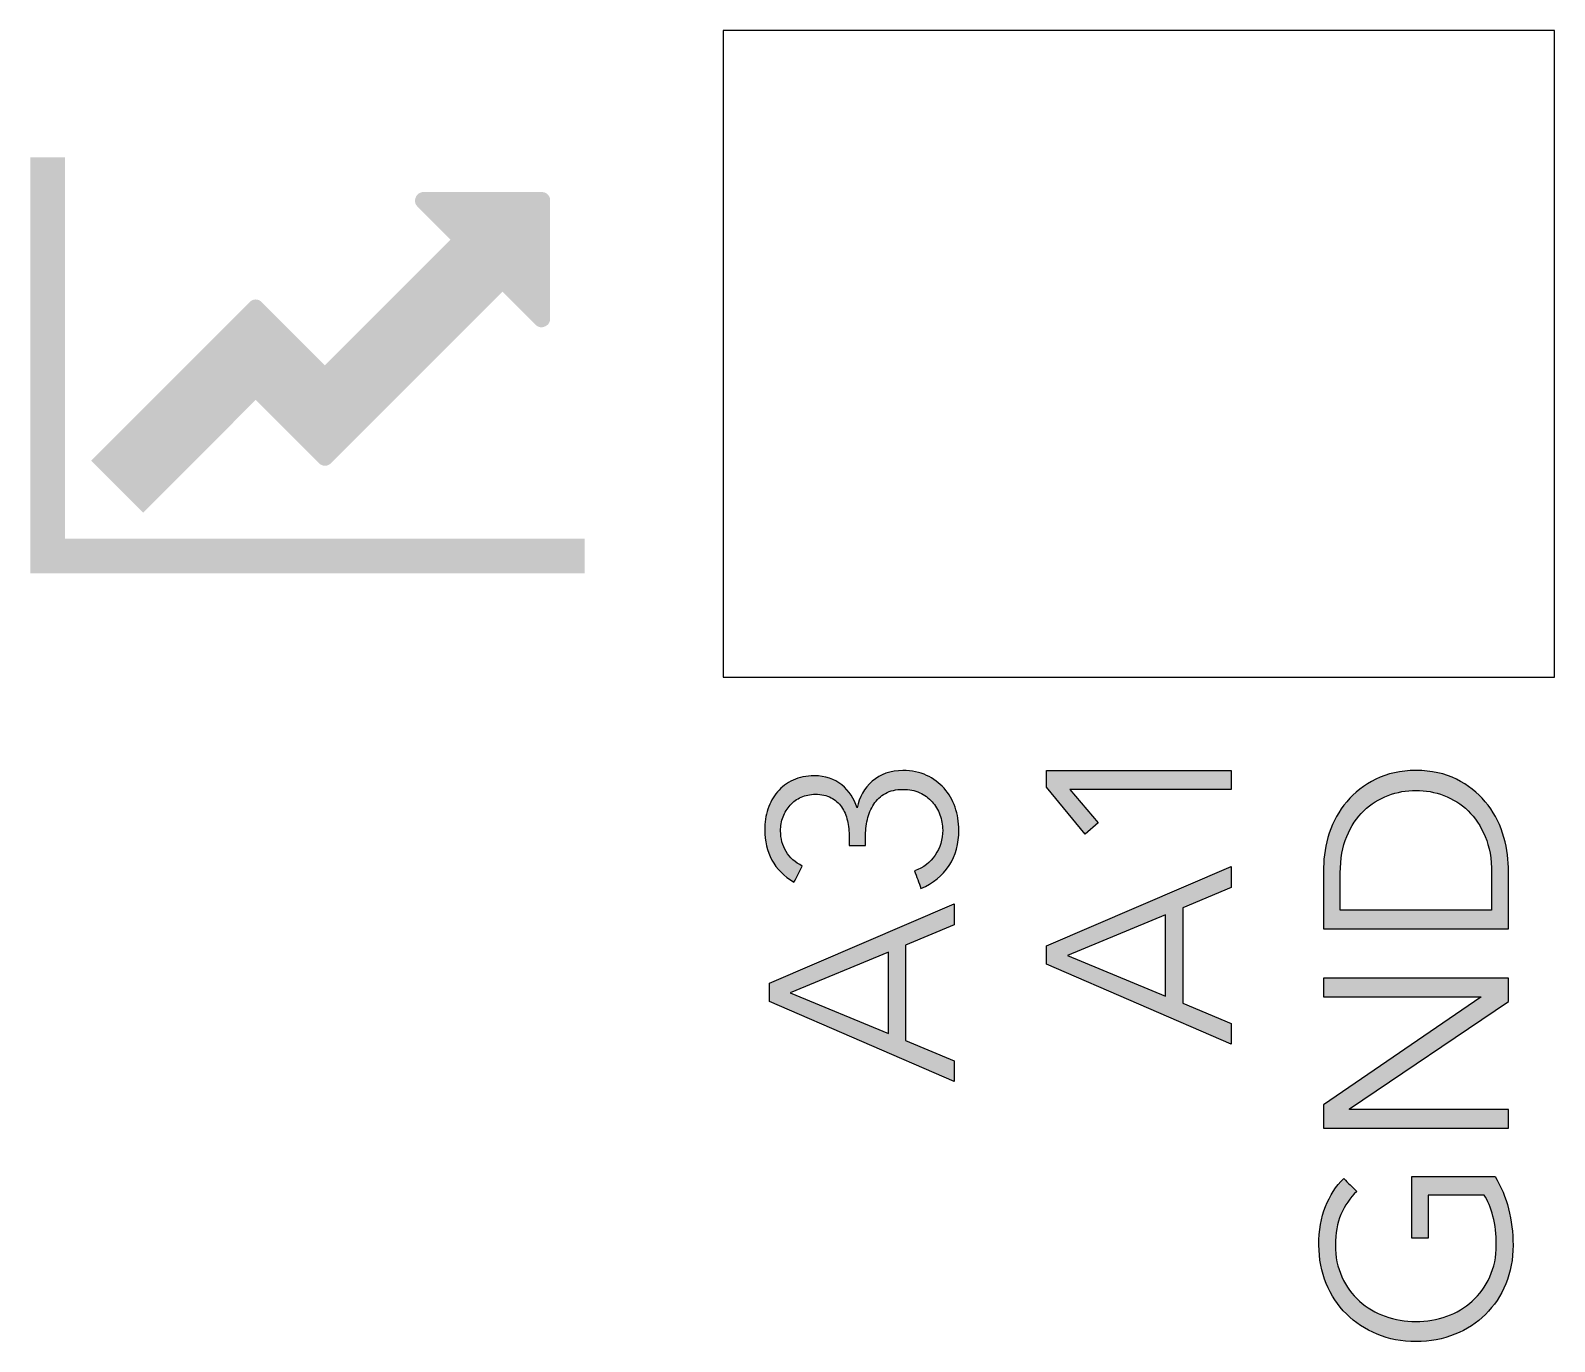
# Model space of a CAD drawing. Header units: millimetres. Extents: x 1 to 204, y 1 to 161.
# Drawn here: x 132.75 to 149.25, y 19.81 to 34 of the extents above; entities that cross this region are included whole.
import ezdxf

# ---------------------------------------------------------------- set-up
doc = ezdxf.new("R2010")
doc.units = ezdxf.units.MM
doc.header["$MEASUREMENT"] = 0
doc.layers.add('cut', color=1, linetype='Continuous', true_color=0xff0000)
doc.layers.add('raster', color=178, linetype='Continuous', true_color=0x000000)

msp = doc.modelspace()

# ---------------------------------------------------------------- hatches: boundary and pattern name
at = {"layer": 'raster'}
for points in [[(138.751, 28.5), (138.751, 28.125), (132.75, 28.125), (132.75, 32.626), (133.125, 32.626), (133.125, 28.5)], [(138.376, 32.157), (138.376, 30.882), (138.376, 30.879), (138.376, 30.875), (138.376, 30.871), (138.375, 30.868), (138.375, 30.864), (138.374, 30.861), (138.374, 30.859), (138.374, 30.857), (138.373, 30.856), (138.373, 30.854), (138.372, 30.852), (138.372, 30.851), (138.371, 30.849), (138.371, 30.848), (138.37, 30.846), (138.37, 30.844), (138.369, 30.843), (138.368, 30.841), (138.368, 30.84), (138.367, 30.838), (138.366, 30.837), (138.365, 30.836), (138.365, 30.834), (138.364, 30.833), (138.363, 30.831), (138.362, 30.83), (138.361, 30.829), (138.36, 30.827), (138.359, 30.826), (138.358, 30.825), (138.357, 30.824), (138.356, 30.822), (138.355, 30.821), (138.354, 30.82), (138.353, 30.819), (138.352, 30.817), (138.351, 30.816), (138.349, 30.815), (138.348, 30.814), (138.347, 30.813), (138.346, 30.812), (138.344, 30.811), (138.343, 30.81), (138.341, 30.809), (138.34, 30.808), (138.339, 30.807), (138.336, 30.805), (138.333, 30.803), (138.329, 30.801), (138.326, 30.799), (138.323, 30.798), (138.319, 30.796), (138.316, 30.794), (138.312, 30.793), (138.309, 30.792), (138.307, 30.791), (138.305, 30.791), (138.303, 30.79), (138.302, 30.79), (138.3, 30.79), (138.298, 30.789), (138.296, 30.789), (138.295, 30.789), (138.293, 30.788), (138.291, 30.788), (138.29, 30.788), (138.288, 30.788), (138.286, 30.788), (138.285, 30.787), (138.283, 30.787), (138.281, 30.787), (138.279, 30.787), (138.278, 30.787), (138.276, 30.787), (138.274, 30.788), (138.273, 30.788), (138.271, 30.788), (138.27, 30.788), (138.268, 30.788), (138.266, 30.789), (138.265, 30.789), (138.263, 30.789), (138.261, 30.79), (138.26, 30.79), (138.258, 30.791), (138.257, 30.791), (138.255, 30.792), (138.253, 30.792), (138.252, 30.793), (138.25, 30.794), (138.249, 30.794), (138.247, 30.795), (138.246, 30.796), (138.244, 30.796), (138.242, 30.797), (138.241, 30.798), (138.239, 30.799), (138.238, 30.8), (138.236, 30.801), (138.235, 30.802), (138.233, 30.803), (138.23, 30.805), (138.227, 30.807), (138.224, 30.81), (138.221, 30.812), (138.218, 30.815), (138.215, 30.818), (137.861, 31.173), (136.006, 29.318), (136.004, 29.316), (136.002, 29.314), (136, 29.312), (135.998, 29.311), (135.996, 29.309), (135.994, 29.308), (135.992, 29.306), (135.99, 29.305), (135.988, 29.303), (135.987, 29.302), (135.984, 29.301), (135.982, 29.3), (135.98, 29.299), (135.978, 29.298), (135.976, 29.297), (135.974, 29.296), (135.972, 29.295), (135.97, 29.294), (135.968, 29.293), (135.966, 29.292), (135.963, 29.292), (135.961, 29.291), (135.959, 29.291), (135.957, 29.29), (135.955, 29.29), (135.952, 29.289), (135.95, 29.289), (135.948, 29.289), (135.945, 29.289), (135.943, 29.288), (135.941, 29.288), (135.938, 29.288), (135.936, 29.288), (135.934, 29.288), (135.931, 29.289), (135.929, 29.289), (135.927, 29.289), (135.924, 29.289), (135.922, 29.29), (135.92, 29.29), (135.918, 29.291), (135.915, 29.291), (135.913, 29.292), (135.911, 29.292), (135.909, 29.293), (135.907, 29.294), (135.904, 29.295), (135.902, 29.296), (135.9, 29.297), (135.898, 29.298), (135.896, 29.299), (135.894, 29.3), (135.892, 29.301), (135.89, 29.302), (135.888, 29.303), (135.886, 29.305), (135.884, 29.306), (135.882, 29.308), (135.88, 29.309), (135.878, 29.311), (135.876, 29.312), (135.875, 29.314), (135.873, 29.316), (135.871, 29.318), (135.188, 30), (133.969, 28.781), (133.406, 29.344), (135.121, 31.058), (135.123, 31.06), (135.124, 31.062), (135.126, 31.063), (135.128, 31.065), (135.13, 31.067), (135.132, 31.068), (135.134, 31.07), (135.136, 31.071), (135.138, 31.072), (135.14, 31.074), (135.142, 31.075), (135.144, 31.076), (135.146, 31.077), (135.148, 31.078), (135.15, 31.079), (135.152, 31.08), (135.154, 31.081), (135.156, 31.082), (135.159, 31.083), (135.161, 31.083), (135.163, 31.084), (135.165, 31.085), (135.167, 31.085), (135.17, 31.086), (135.172, 31.086), (135.174, 31.087), (135.176, 31.087), (135.179, 31.087), (135.181, 31.087), (135.183, 31.087), (135.186, 31.088), (135.188, 31.088), (135.19, 31.088), (135.193, 31.087), (135.195, 31.087), (135.197, 31.087), (135.2, 31.087), (135.202, 31.087), (135.204, 31.086), (135.207, 31.086), (135.209, 31.085), (135.211, 31.085), (135.213, 31.084), (135.215, 31.083), (135.218, 31.083), (135.22, 31.082), (135.222, 31.081), (135.224, 31.08), (135.226, 31.079), (135.228, 31.078), (135.23, 31.077), (135.232, 31.076), (135.234, 31.075), (135.236, 31.074), (135.238, 31.072), (135.24, 31.071), (135.242, 31.07), (135.244, 31.068), (135.246, 31.067), (135.248, 31.065), (135.25, 31.063), (135.252, 31.062), (135.254, 31.06), (135.255, 31.058), (135.938, 30.375), (137.298, 31.735), (136.943, 32.09), (136.941, 32.093), (136.938, 32.096), (136.935, 32.099), (136.933, 32.102), (136.931, 32.105), (136.928, 32.108), (136.927, 32.109), (136.926, 32.111), (136.925, 32.112), (136.924, 32.114), (136.924, 32.115), (136.923, 32.117), (136.922, 32.118), (136.921, 32.12), (136.92, 32.122), (136.92, 32.123), (136.919, 32.125), (136.918, 32.126), (136.918, 32.128), (136.917, 32.13), (136.917, 32.131), (136.916, 32.133), (136.916, 32.134), (136.915, 32.136), (136.915, 32.138), (136.914, 32.139), (136.914, 32.141), (136.914, 32.142), (136.914, 32.144), (136.913, 32.146), (136.913, 32.147), (136.913, 32.149), (136.913, 32.151), (136.913, 32.152), (136.913, 32.154), (136.913, 32.156), (136.913, 32.157), (136.913, 32.159), (136.913, 32.161), (136.913, 32.162), (136.913, 32.164), (136.913, 32.166), (136.914, 32.168), (136.914, 32.169), (136.914, 32.171), (136.915, 32.173), (136.915, 32.174), (136.915, 32.176), (136.916, 32.178), (136.916, 32.18), (136.917, 32.181), (136.917, 32.183), (136.919, 32.187), (136.92, 32.19), (136.921, 32.194), (136.923, 32.197), (136.925, 32.201), (136.926, 32.204), (136.928, 32.207), (136.93, 32.21), (136.932, 32.213), (136.933, 32.215), (136.934, 32.216), (136.935, 32.217), (136.936, 32.219), (136.937, 32.22), (136.938, 32.221), (136.939, 32.223), (136.941, 32.224), (136.942, 32.225), (136.943, 32.226), (136.944, 32.227), (136.945, 32.229), (136.946, 32.23), (136.948, 32.231), (136.949, 32.232), (136.95, 32.233), (136.952, 32.234), (136.953, 32.235), (136.954, 32.236), (136.955, 32.237), (136.957, 32.238), (136.958, 32.238), (136.96, 32.239), (136.961, 32.24), (136.962, 32.241), (136.964, 32.241), (136.965, 32.242), (136.967, 32.243), (136.968, 32.244), (136.97, 32.244), (136.971, 32.245), (136.973, 32.245), (136.975, 32.246), (136.976, 32.246), (136.978, 32.247), (136.979, 32.247), (136.981, 32.248), (136.983, 32.248), (136.984, 32.249), (136.986, 32.249), (136.99, 32.25), (136.993, 32.25), (136.997, 32.25), (137, 32.251), (137.004, 32.251), (137.008, 32.251), (138.283, 32.251), (138.285, 32.251), (138.288, 32.251), (138.29, 32.251), (138.293, 32.251), (138.295, 32.25), (138.297, 32.25), (138.3, 32.25), (138.302, 32.249), (138.305, 32.249), (138.307, 32.248), (138.309, 32.248), (138.311, 32.247), (138.314, 32.247), (138.316, 32.246), (138.318, 32.245), (138.32, 32.244), (138.322, 32.243), (138.324, 32.243), (138.326, 32.242), (138.328, 32.241), (138.33, 32.24), (138.332, 32.238), (138.334, 32.237), (138.336, 32.236), (138.338, 32.235), (138.34, 32.234), (138.341, 32.232), (138.343, 32.231), (138.345, 32.229), (138.347, 32.228), (138.348, 32.226), (138.35, 32.225), (138.352, 32.223), (138.353, 32.221), (138.355, 32.219), (138.356, 32.218), (138.358, 32.216), (138.359, 32.214), (138.36, 32.212), (138.362, 32.21), (138.363, 32.209), (138.364, 32.207), (138.365, 32.205), (138.366, 32.203), (138.367, 32.201), (138.368, 32.199), (138.369, 32.197), (138.37, 32.195), (138.371, 32.192), (138.371, 32.19), (138.372, 32.188), (138.373, 32.186), (138.373, 32.184), (138.374, 32.181), (138.374, 32.179), (138.375, 32.177), (138.375, 32.174), (138.375, 32.172), (138.376, 32.17), (138.376, 32.167), (138.376, 32.165), (138.376, 32.162), (138.376, 32.16)], [(141.614, 25.178), (141.614, 25.266), (141.614, 25.289), (141.613, 25.313), (141.612, 25.336), (141.609, 25.359), (141.607, 25.381), (141.603, 25.403), (141.599, 25.425), (141.595, 25.446), (141.592, 25.457), (141.589, 25.467), (141.586, 25.477), (141.583, 25.487), (141.58, 25.497), (141.576, 25.507), (141.573, 25.516), (141.569, 25.526), (141.565, 25.535), (141.561, 25.544), (141.556, 25.553), (141.551, 25.562), (141.547, 25.57), (141.542, 25.578), (141.536, 25.587), (141.531, 25.595), (141.525, 25.602), (141.52, 25.61), (141.514, 25.618), (141.508, 25.625), (141.501, 25.632), (141.494, 25.639), (141.488, 25.645), (141.481, 25.651), (141.473, 25.658), (141.466, 25.664), (141.458, 25.669), (141.45, 25.675), (141.442, 25.68), (141.434, 25.685), (141.425, 25.69), (141.417, 25.695), (141.412, 25.697), (141.408, 25.699), (141.403, 25.701), (141.399, 25.704), (141.389, 25.707), (141.38, 25.711), (141.37, 25.714), (141.36, 25.717), (141.349, 25.72), (141.339, 25.722), (141.328, 25.725), (141.317, 25.726), (141.306, 25.728), (141.295, 25.729), (141.283, 25.73), (141.271, 25.731), (141.259, 25.731), (141.247, 25.732), (141.237, 25.732), (141.226, 25.731), (141.216, 25.731), (141.206, 25.73), (141.196, 25.729), (141.186, 25.727), (141.176, 25.726), (141.166, 25.724), (141.157, 25.722), (141.147, 25.72), (141.138, 25.717), (141.129, 25.714), (141.12, 25.711), (141.111, 25.708), (141.102, 25.704), (141.093, 25.701), (141.085, 25.697), (141.076, 25.692), (141.068, 25.688), (141.06, 25.684), (141.052, 25.679), (141.044, 25.674), (141.036, 25.669), (141.029, 25.663), (141.022, 25.658), (141.014, 25.652), (141.007, 25.646), (141.001, 25.64), (140.994, 25.634), (140.987, 25.628), (140.981, 25.621), (140.975, 25.614), (140.968, 25.607), (140.963, 25.6), (140.957, 25.593), (140.951, 25.586), (140.946, 25.578), (140.941, 25.571), (140.936, 25.563), (140.931, 25.555), (140.926, 25.547), (140.922, 25.539), (140.917, 25.531), (140.913, 25.522), (140.909, 25.514), (140.905, 25.505), (140.902, 25.496), (140.898, 25.487), (140.895, 25.478), (140.892, 25.469), (140.889, 25.46), (140.887, 25.451), (140.884, 25.442), (140.882, 25.432), (140.88, 25.423), (140.878, 25.413), (140.877, 25.404), (140.875, 25.394), (140.874, 25.385), (140.873, 25.375), (140.872, 25.366), (140.872, 25.356), (140.872, 25.346), (140.871, 25.336), (140.872, 25.32), (140.872, 25.305), (140.874, 25.29), (140.875, 25.274), (140.877, 25.26), (140.88, 25.245), (140.883, 25.231), (140.886, 25.216), (140.888, 25.209), (140.89, 25.203), (140.892, 25.196), (140.895, 25.189), (140.897, 25.182), (140.9, 25.175), (140.902, 25.169), (140.905, 25.162), (140.908, 25.156), (140.911, 25.149), (140.914, 25.143), (140.917, 25.136), (140.92, 25.13), (140.924, 25.124), (140.927, 25.118), (140.931, 25.112), (140.935, 25.106), (140.938, 25.1), (140.942, 25.094), (140.947, 25.088), (140.951, 25.082), (140.955, 25.076), (140.959, 25.071), (140.964, 25.065), (140.969, 25.06), (140.973, 25.054), (140.978, 25.049), (140.983, 25.044), (140.988, 25.039), (140.994, 25.034), (140.999, 25.029), (141.004, 25.024), (141.015, 25.014), (141.027, 25.005), (141.039, 24.996), (141.052, 24.987), (141.064, 24.978), (141.078, 24.97), (141.092, 24.962), (141.106, 24.955), (141.016, 24.782), (140.996, 24.794), (140.977, 24.807), (140.958, 24.819), (140.94, 24.832), (140.923, 24.846), (140.906, 24.86), (140.891, 24.874), (140.875, 24.888), (140.868, 24.896), (140.861, 24.903), (140.854, 24.911), (140.847, 24.919), (140.84, 24.927), (140.834, 24.935), (140.827, 24.943), (140.821, 24.951), (140.815, 24.959), (140.809, 24.968), (140.803, 24.976), (140.798, 24.985), (140.792, 24.993), (140.787, 25.002), (140.782, 25.011), (140.777, 25.02), (140.767, 25.038), (140.759, 25.056), (140.75, 25.075), (140.743, 25.094), (140.736, 25.114), (140.729, 25.133), (140.724, 25.153), (140.719, 25.174), (140.714, 25.194), (140.71, 25.215), (140.707, 25.237), (140.704, 25.258), (140.702, 25.28), (140.7, 25.302), (140.699, 25.325), (140.699, 25.347), (140.699, 25.362), (140.7, 25.377), (140.7, 25.392), (140.701, 25.406), (140.703, 25.42), (140.704, 25.435), (140.706, 25.449), (140.708, 25.463), (140.71, 25.477), (140.713, 25.491), (140.716, 25.505), (140.719, 25.518), (140.722, 25.532), (140.726, 25.545), (140.73, 25.559), (140.734, 25.572), (140.739, 25.585), (140.744, 25.598), (140.749, 25.611), (140.754, 25.623), (140.76, 25.636), (140.766, 25.648), (140.772, 25.66), (140.778, 25.672), (140.784, 25.683), (140.791, 25.695), (140.798, 25.706), (140.806, 25.717), (140.813, 25.727), (140.821, 25.738), (140.829, 25.748), (140.838, 25.758), (140.846, 25.768), (140.855, 25.778), (140.864, 25.787), (140.873, 25.797), (140.883, 25.805), (140.893, 25.814), (140.903, 25.822), (140.913, 25.831), (140.924, 25.838), (140.935, 25.846), (140.946, 25.853), (140.958, 25.86), (140.969, 25.867), (140.981, 25.873), (140.993, 25.88), (141.006, 25.886), (141.018, 25.891), (141.031, 25.897), (141.044, 25.901), (141.058, 25.906), (141.071, 25.91), (141.085, 25.914), (141.099, 25.917), (141.113, 25.921), (141.128, 25.923), (141.143, 25.926), (141.158, 25.928), (141.173, 25.929), (141.188, 25.931), (141.204, 25.931), (141.22, 25.932), (141.236, 25.932), (141.247, 25.932), (141.258, 25.932), (141.269, 25.931), (141.279, 25.931), (141.29, 25.93), (141.301, 25.929), (141.311, 25.927), (141.321, 25.926), (141.331, 25.924), (141.341, 25.923), (141.351, 25.921), (141.361, 25.918), (141.371, 25.916), (141.381, 25.913), (141.39, 25.91), (141.399, 25.907), (141.409, 25.904), (141.418, 25.901), (141.427, 25.897), (141.436, 25.894), (141.445, 25.89), (141.453, 25.885), (141.462, 25.881), (141.47, 25.877), (141.479, 25.872), (141.487, 25.867), (141.495, 25.862), (141.503, 25.857), (141.511, 25.851), (141.519, 25.845), (141.526, 25.839), (141.534, 25.833), (141.541, 25.827), (141.549, 25.821), (141.556, 25.814), (141.563, 25.808), (141.569, 25.801), (141.576, 25.794), (141.583, 25.788), (141.589, 25.781), (141.595, 25.774), (141.601, 25.767), (141.607, 25.759), (141.613, 25.752), (141.618, 25.745), (141.624, 25.737), (141.629, 25.729), (141.634, 25.722), (141.639, 25.714), (141.643, 25.706), (141.648, 25.698), (141.653, 25.69), (141.657, 25.682), (141.661, 25.673), (141.665, 25.665), (141.669, 25.656), (141.672, 25.648), (141.676, 25.639), (141.679, 25.63), (141.682, 25.621), (141.685, 25.612), (141.688, 25.603), (141.691, 25.594), (141.694, 25.585), (141.699, 25.585), (141.702, 25.595), (141.704, 25.606), (141.707, 25.617), (141.71, 25.627), (141.713, 25.637), (141.716, 25.647), (141.72, 25.657), (141.723, 25.667), (141.727, 25.677), (141.731, 25.687), (141.735, 25.697), (141.74, 25.706), (141.744, 25.715), (141.749, 25.725), (141.754, 25.734), (141.759, 25.743), (141.764, 25.752), (141.77, 25.761), (141.775, 25.769), (141.781, 25.778), (141.787, 25.787), (141.793, 25.795), (141.799, 25.803), (141.806, 25.811), (141.813, 25.82), (141.819, 25.827), (141.826, 25.835), (141.834, 25.843), (141.841, 25.851), (141.849, 25.858), (141.856, 25.866), (141.864, 25.873), (141.873, 25.88), (141.881, 25.887), (141.889, 25.894), (141.898, 25.9), (141.906, 25.906), (141.915, 25.912), (141.924, 25.918), (141.933, 25.924), (141.943, 25.929), (141.952, 25.934), (141.962, 25.939), (141.971, 25.943), (141.981, 25.948), (141.991, 25.952), (142.001, 25.956), (142.012, 25.96), (142.022, 25.963), (142.033, 25.967), (142.043, 25.97), (142.054, 25.972), (142.065, 25.975), (142.077, 25.977), (142.088, 25.98), (142.099, 25.981), (142.111, 25.983), (142.123, 25.985), (142.135, 25.986), (142.147, 25.987), (142.159, 25.988), (142.171, 25.988), (142.184, 25.989), (142.196, 25.989), (142.214, 25.988), (142.232, 25.988), (142.249, 25.987), (142.266, 25.985), (142.283, 25.984), (142.3, 25.981), (142.316, 25.979), (142.332, 25.976), (142.348, 25.972), (142.364, 25.968), (142.379, 25.964), (142.394, 25.959), (142.409, 25.954), (142.424, 25.949), (142.438, 25.943), (142.452, 25.936), (142.466, 25.93), (142.479, 25.923), (142.493, 25.916), (142.506, 25.908), (142.518, 25.9), (142.531, 25.892), (142.543, 25.884), (142.555, 25.875), (142.567, 25.866), (142.578, 25.857), (142.589, 25.848), (142.6, 25.838), (142.611, 25.828), (142.621, 25.818), (142.631, 25.807), (142.641, 25.797), (142.651, 25.786), (142.66, 25.774), (142.669, 25.763), (142.678, 25.751), (142.686, 25.739), (142.694, 25.727), (142.702, 25.714), (142.71, 25.702), (142.717, 25.689), (142.724, 25.676), (142.731, 25.662), (142.737, 25.649), (142.743, 25.635), (142.749, 25.621), (142.755, 25.606), (142.76, 25.592), (142.765, 25.577), (142.769, 25.562), (142.774, 25.547), (142.778, 25.532), (142.781, 25.517), (142.785, 25.502), (142.788, 25.487), (142.791, 25.471), (142.793, 25.456), (142.795, 25.44), (142.797, 25.425), (142.798, 25.409), (142.799, 25.393), (142.8, 25.377), (142.801, 25.361), (142.801, 25.345), (142.8, 25.317), (142.799, 25.29), (142.797, 25.264), (142.794, 25.238), (142.791, 25.212), (142.788, 25.2), (142.786, 25.187), (142.783, 25.175), (142.781, 25.163), (142.778, 25.15), (142.774, 25.138), (142.771, 25.126), (142.767, 25.115), (142.764, 25.103), (142.759, 25.091), (142.755, 25.08), (142.751, 25.068), (142.746, 25.057), (142.741, 25.046), (142.736, 25.035), (142.731, 25.024), (142.725, 25.013), (142.72, 25.002), (142.714, 24.992), (142.708, 24.981), (142.701, 24.971), (142.695, 24.96), (142.688, 24.95), (142.681, 24.94), (142.674, 24.93), (142.667, 24.921), (142.66, 24.911), (142.652, 24.902), (142.644, 24.893), (142.636, 24.883), (142.628, 24.875), (142.62, 24.866), (142.611, 24.857), (142.603, 24.849), (142.594, 24.84), (142.585, 24.832), (142.575, 24.824), (142.566, 24.816), (142.556, 24.809), (142.547, 24.801), (142.537, 24.794), (142.527, 24.787), (142.516, 24.779), (142.506, 24.773), (142.495, 24.766), (142.484, 24.759), (142.462, 24.746), (142.439, 24.734), (142.416, 24.723), (142.391, 24.712), (142.321, 24.904), (142.33, 24.907), (142.338, 24.911), (142.347, 24.914), (142.356, 24.918), (142.364, 24.921), (142.372, 24.925), (142.381, 24.929), (142.389, 24.934), (142.397, 24.938), (142.404, 24.942), (142.412, 24.947), (142.42, 24.952), (142.427, 24.956), (142.435, 24.961), (142.442, 24.967), (142.449, 24.972), (142.456, 24.977), (142.463, 24.983), (142.469, 24.988), (142.476, 24.994), (142.482, 25), (142.489, 25.006), (142.495, 25.012), (142.501, 25.018), (142.507, 25.025), (142.513, 25.031), (142.518, 25.038), (142.524, 25.045), (142.53, 25.052), (142.535, 25.059), (142.54, 25.066), (142.545, 25.073), (142.55, 25.081), (142.555, 25.088), (142.56, 25.096), (142.564, 25.104), (142.568, 25.111), (142.573, 25.119), (142.577, 25.127), (142.58, 25.135), (142.584, 25.143), (142.588, 25.151), (142.591, 25.159), (142.594, 25.167), (142.597, 25.175), (142.6, 25.184), (142.603, 25.192), (142.606, 25.201), (142.608, 25.209), (142.61, 25.218), (142.612, 25.226), (142.614, 25.235), (142.616, 25.244), (142.618, 25.253), (142.619, 25.262), (142.621, 25.27), (142.622, 25.28), (142.623, 25.289), (142.624, 25.298), (142.624, 25.307), (142.625, 25.326), (142.626, 25.345), (142.626, 25.355), (142.625, 25.366), (142.625, 25.376), (142.624, 25.387), (142.623, 25.397), (142.622, 25.408), (142.62, 25.418), (142.618, 25.428), (142.616, 25.439), (142.614, 25.449), (142.612, 25.459), (142.609, 25.469), (142.606, 25.48), (142.603, 25.49), (142.6, 25.5), (142.596, 25.51), (142.592, 25.52), (142.588, 25.53), (142.584, 25.539), (142.58, 25.549), (142.575, 25.558), (142.57, 25.567), (142.565, 25.577), (142.56, 25.585), (142.555, 25.594), (142.549, 25.603), (142.543, 25.611), (142.537, 25.62), (142.531, 25.628), (142.525, 25.636), (142.518, 25.643), (142.511, 25.651), (142.504, 25.659), (142.497, 25.666), (142.49, 25.673), (142.482, 25.68), (142.475, 25.687), (142.467, 25.693), (142.459, 25.7), (142.45, 25.706), (142.442, 25.712), (142.433, 25.718), (142.424, 25.723), (142.415, 25.729), (142.406, 25.734), (142.397, 25.739), (142.387, 25.744), (142.377, 25.749), (142.367, 25.753), (142.357, 25.757), (142.347, 25.761), (142.336, 25.765), (142.325, 25.768), (142.315, 25.771), (142.304, 25.774), (142.292, 25.776), (142.281, 25.778), (142.269, 25.78), (142.258, 25.782), (142.246, 25.783), (142.234, 25.784), (142.221, 25.785), (142.209, 25.785), (142.196, 25.785), (142.182, 25.785), (142.169, 25.785), (142.155, 25.784), (142.142, 25.783), (142.129, 25.781), (142.117, 25.779), (142.104, 25.777), (142.092, 25.774), (142.08, 25.771), (142.069, 25.768), (142.058, 25.765), (142.052, 25.763), (142.047, 25.761), (142.041, 25.759), (142.036, 25.756), (142.031, 25.754), (142.026, 25.752), (142.021, 25.749), (142.015, 25.747), (142.011, 25.744), (142.006, 25.742), (141.996, 25.736), (141.987, 25.73), (141.978, 25.724), (141.969, 25.718), (141.96, 25.711), (141.952, 25.705), (141.943, 25.698), (141.935, 25.69), (141.928, 25.683), (141.92, 25.675), (141.913, 25.667), (141.906, 25.659), (141.899, 25.651), (141.892, 25.642), (141.886, 25.633), (141.88, 25.624), (141.874, 25.615), (141.868, 25.606), (141.863, 25.596), (141.858, 25.586), (141.853, 25.576), (141.848, 25.566), (141.843, 25.556), (141.839, 25.546), (141.834, 25.535), (141.83, 25.525), (141.827, 25.514), (141.823, 25.503), (141.82, 25.492), (141.816, 25.481), (141.813, 25.469), (141.811, 25.458), (141.806, 25.434), (141.801, 25.411), (141.798, 25.387), (141.795, 25.363), (141.793, 25.339), (141.791, 25.315), (141.79, 25.29), (141.79, 25.266), (141.79, 25.178)], [(145.75, 25.989), (145.75, 25.785), (144.001, 25.785), (144.309, 25.424), (144.168, 25.299), (143.75, 25.808), (143.75, 25.989)], [(148.453, 23.534), (148.453, 23.54), (146.75, 23.54), (146.75, 23.743), (148.75, 23.743), (148.75, 23.489), (147.03, 22.325), (147.03, 22.319), (148.75, 22.319), (148.75, 22.116), (146.75, 22.116), (146.75, 22.37)], [(147.109, 21.432), (147.095, 21.419), (147.082, 21.405), (147.069, 21.392), (147.057, 21.377), (147.045, 21.363), (147.033, 21.348), (147.022, 21.333), (147.011, 21.318), (147, 21.302), (146.99, 21.286), (146.981, 21.27), (146.971, 21.253), (146.962, 21.236), (146.954, 21.219), (146.946, 21.201), (146.938, 21.184), (146.93, 21.165), (146.924, 21.147), (146.917, 21.128), (146.911, 21.109), (146.906, 21.089), (146.901, 21.07), (146.896, 21.049), (146.892, 21.029), (146.889, 21.008), (146.886, 20.987), (146.883, 20.965), (146.881, 20.944), (146.879, 20.922), (146.878, 20.899), (146.877, 20.876), (146.877, 20.853), (146.877, 20.829), (146.878, 20.806), (146.88, 20.782), (146.882, 20.759), (146.884, 20.737), (146.887, 20.714), (146.891, 20.692), (146.895, 20.671), (146.899, 20.649), (146.905, 20.628), (146.91, 20.607), (146.917, 20.586), (146.924, 20.566), (146.931, 20.546), (146.939, 20.526), (146.948, 20.507), (146.957, 20.488), (146.966, 20.469), (146.976, 20.451), (146.986, 20.433), (146.997, 20.415), (147.008, 20.398), (147.019, 20.381), (147.031, 20.365), (147.043, 20.349), (147.055, 20.333), (147.068, 20.317), (147.081, 20.302), (147.095, 20.288), (147.109, 20.273), (147.124, 20.259), (147.138, 20.246), (147.154, 20.233), (147.169, 20.22), (147.185, 20.207), (147.201, 20.195), (147.217, 20.183), (147.234, 20.172), (147.251, 20.161), (147.268, 20.151), (147.286, 20.141), (147.303, 20.131), (147.322, 20.122), (147.34, 20.113), (147.359, 20.104), (147.378, 20.096), (147.397, 20.088), (147.417, 20.081), (147.437, 20.073), (147.456, 20.067), (147.477, 20.061), (147.497, 20.055), (147.517, 20.05), (147.538, 20.045), (147.558, 20.041), (147.579, 20.037), (147.6, 20.034), (147.621, 20.031), (147.642, 20.028), (147.663, 20.026), (147.685, 20.025), (147.706, 20.024), (147.728, 20.023), (147.75, 20.023), (147.772, 20.023), (147.794, 20.024), (147.815, 20.025), (147.837, 20.026), (147.858, 20.028), (147.879, 20.031), (147.9, 20.034), (147.921, 20.037), (147.942, 20.041), (147.962, 20.045), (147.983, 20.05), (148.003, 20.055), (148.023, 20.061), (148.044, 20.067), (148.063, 20.073), (148.083, 20.081), (148.103, 20.088), (148.122, 20.096), (148.141, 20.104), (148.16, 20.113), (148.178, 20.122), (148.196, 20.131), (148.214, 20.141), (148.232, 20.151), (148.249, 20.161), (148.266, 20.172), (148.282, 20.183), (148.298, 20.195), (148.314, 20.207), (148.33, 20.22), (148.345, 20.233), (148.36, 20.246), (148.375, 20.259), (148.389, 20.273), (148.403, 20.288), (148.416, 20.302), (148.43, 20.317), (148.442, 20.333), (148.455, 20.349), (148.467, 20.365), (148.478, 20.381), (148.49, 20.398), (148.501, 20.415), (148.511, 20.433), (148.521, 20.451), (148.531, 20.469), (148.54, 20.488), (148.549, 20.507), (148.558, 20.526), (148.566, 20.546), (148.573, 20.566), (148.58, 20.586), (148.587, 20.607), (148.592, 20.628), (148.598, 20.649), (148.602, 20.671), (148.607, 20.692), (148.61, 20.714), (148.613, 20.737), (148.616, 20.759), (148.618, 20.782), (148.619, 20.806), (148.62, 20.829), (148.62, 20.853), (148.619, 20.895), (148.618, 20.936), (148.615, 20.976), (148.611, 21.016), (148.606, 21.054), (148.599, 21.091), (148.592, 21.128), (148.588, 21.146), (148.583, 21.164), (148.574, 21.198), (148.564, 21.231), (148.553, 21.262), (148.547, 21.277), (148.542, 21.292), (148.536, 21.306), (148.53, 21.319), (148.523, 21.333), (148.517, 21.346), (148.511, 21.358), (148.504, 21.37), (148.497, 21.381), (148.49, 21.393), (147.883, 21.393), (147.883, 20.927), (147.705, 20.927), (147.705, 21.596), (148.606, 21.596), (148.618, 21.575), (148.63, 21.555), (148.641, 21.534), (148.652, 21.513), (148.663, 21.491), (148.673, 21.47), (148.683, 21.448), (148.692, 21.426), (148.701, 21.404), (148.71, 21.381), (148.718, 21.359), (148.726, 21.336), (148.733, 21.313), (148.74, 21.29), (148.747, 21.266), (148.753, 21.243), (148.764, 21.195), (148.774, 21.147), (148.782, 21.099), (148.789, 21.05), (148.794, 21.001), (148.798, 20.951), (148.8, 20.901), (148.801, 20.85), (148.801, 20.822), (148.8, 20.794), (148.798, 20.767), (148.796, 20.739), (148.793, 20.712), (148.79, 20.686), (148.786, 20.659), (148.781, 20.633), (148.776, 20.607), (148.77, 20.581), (148.763, 20.556), (148.756, 20.53), (148.749, 20.505), (148.74, 20.481), (148.731, 20.456), (148.722, 20.432), (148.712, 20.408), (148.701, 20.385), (148.69, 20.362), (148.678, 20.34), (148.666, 20.317), (148.654, 20.296), (148.641, 20.274), (148.627, 20.254), (148.614, 20.233), (148.599, 20.213), (148.584, 20.193), (148.569, 20.174), (148.553, 20.155), (148.537, 20.137), (148.52, 20.119), (148.503, 20.102), (148.485, 20.085), (148.467, 20.068), (148.449, 20.052), (148.43, 20.036), (148.41, 20.021), (148.391, 20.006), (148.37, 19.992), (148.35, 19.978), (148.329, 19.965), (148.308, 19.952), (148.286, 19.94), (148.264, 19.928), (148.241, 19.917), (148.218, 19.906), (148.195, 19.896), (148.171, 19.886), (148.147, 19.876), (148.122, 19.867), (148.098, 19.859), (148.073, 19.852), (148.047, 19.845), (148.022, 19.838), (147.996, 19.832), (147.97, 19.827), (147.943, 19.823), (147.916, 19.819), (147.889, 19.815), (147.862, 19.813), (147.835, 19.811), (147.807, 19.809), (147.778, 19.808), (147.75, 19.808), (147.722, 19.808), (147.693, 19.809), (147.665, 19.811), (147.638, 19.813), (147.611, 19.816), (147.584, 19.819), (147.557, 19.823), (147.53, 19.828), (147.504, 19.833), (147.478, 19.839), (147.453, 19.845), (147.427, 19.852), (147.402, 19.86), (147.378, 19.868), (147.353, 19.877), (147.329, 19.887), (147.305, 19.897), (147.282, 19.908), (147.259, 19.919), (147.236, 19.93), (147.214, 19.942), (147.192, 19.955), (147.171, 19.968), (147.15, 19.981), (147.13, 19.995), (147.109, 20.01), (147.09, 20.024), (147.07, 20.04), (147.051, 20.056), (147.033, 20.072), (147.015, 20.089), (146.997, 20.106), (146.98, 20.124), (146.963, 20.142), (146.947, 20.16), (146.931, 20.179), (146.916, 20.198), (146.901, 20.218), (146.886, 20.238), (146.873, 20.258), (146.859, 20.279), (146.846, 20.301), (146.834, 20.322), (146.822, 20.344), (146.81, 20.367), (146.799, 20.39), (146.788, 20.413), (146.778, 20.436), (146.769, 20.46), (146.76, 20.485), (146.751, 20.509), (146.744, 20.534), (146.737, 20.559), (146.73, 20.584), (146.724, 20.61), (146.719, 20.635), (146.714, 20.661), (146.71, 20.687), (146.707, 20.714), (146.704, 20.741), (146.702, 20.768), (146.7, 20.795), (146.699, 20.823), (146.699, 20.85), (146.699, 20.88), (146.7, 20.909), (146.702, 20.938), (146.704, 20.966), (146.706, 20.994), (146.709, 21.022), (146.713, 21.048), (146.717, 21.075), (146.721, 21.101), (146.727, 21.126), (146.733, 21.151), (146.739, 21.175), (146.746, 21.199), (146.753, 21.223), (146.761, 21.246), (146.77, 21.268), (146.779, 21.29), (146.788, 21.312), (146.798, 21.333), (146.809, 21.354), (146.819, 21.375), (146.831, 21.395), (146.842, 21.414), (146.855, 21.434), (146.867, 21.452), (146.88, 21.471), (146.894, 21.489), (146.907, 21.507), (146.922, 21.524), (146.937, 21.541), (146.952, 21.557), (146.968, 21.573)]]:
    msp.add_hatch(color=256, dxfattribs=at).paths.add_polyline_path(points, flags=0)
h = msp.add_hatch(color=256, dxfattribs=at)
h.paths.add_polyline_path([(146.75, 24.274), (146.75, 24.938), (146.75, 24.961), (146.751, 24.984), (146.752, 25.008), (146.754, 25.031), (146.756, 25.055), (146.759, 25.078), (146.762, 25.101), (146.766, 25.125), (146.77, 25.148), (146.774, 25.171), (146.779, 25.195), (146.785, 25.218), (146.791, 25.242), (146.798, 25.265), (146.805, 25.289), (146.812, 25.312), (146.82, 25.335), (146.829, 25.359), (146.838, 25.381), (146.847, 25.404), (146.857, 25.426), (146.868, 25.448), (146.879, 25.469), (146.89, 25.491), (146.902, 25.512), (146.915, 25.533), (146.928, 25.553), (146.941, 25.573), (146.955, 25.593), (146.97, 25.613), (146.985, 25.632), (147, 25.651), (147.016, 25.67), (147.032, 25.688), (147.049, 25.706), (147.067, 25.723), (147.085, 25.74), (147.103, 25.756), (147.122, 25.772), (147.141, 25.788), (147.161, 25.803), (147.181, 25.817), (147.202, 25.832), (147.224, 25.845), (147.245, 25.858), (147.268, 25.871), (147.29, 25.884), (147.314, 25.895), (147.337, 25.907), (147.361, 25.917), (147.386, 25.927), (147.411, 25.936), (147.437, 25.945), (147.463, 25.952), (147.49, 25.959), (147.517, 25.965), (147.544, 25.971), (147.572, 25.976), (147.601, 25.98), (147.63, 25.983), (147.659, 25.985), (147.689, 25.987), (147.719, 25.988), (147.75, 25.989), (147.781, 25.988), (147.812, 25.987), (147.842, 25.985), (147.872, 25.983), (147.901, 25.98), (147.929, 25.976), (147.958, 25.971), (147.985, 25.965), (148.012, 25.959), (148.039, 25.952), (148.065, 25.945), (148.091, 25.936), (148.116, 25.927), (148.14, 25.917), (148.164, 25.907), (148.188, 25.895), (148.211, 25.884), (148.234, 25.871), (148.256, 25.858), (148.277, 25.845), (148.298, 25.832), (148.319, 25.817), (148.339, 25.803), (148.359, 25.788), (148.378, 25.772), (148.397, 25.756), (148.416, 25.74), (148.433, 25.723), (148.451, 25.706), (148.468, 25.688), (148.484, 25.67), (148.5, 25.651), (148.515, 25.632), (148.53, 25.613), (148.545, 25.593), (148.559, 25.573), (148.572, 25.553), (148.585, 25.533), (148.598, 25.512), (148.61, 25.491), (148.621, 25.469), (148.632, 25.448), (148.643, 25.426), (148.653, 25.404), (148.662, 25.381), (148.671, 25.359), (148.68, 25.335), (148.688, 25.312), (148.695, 25.289), (148.702, 25.265), (148.709, 25.242), (148.715, 25.218), (148.721, 25.195), (148.726, 25.171), (148.73, 25.148), (148.734, 25.125), (148.738, 25.101), (148.741, 25.078), (148.744, 25.055), (148.746, 25.031), (148.748, 25.008), (148.749, 24.984), (148.75, 24.961), (148.75, 24.938), (148.75, 24.274)], flags=0)
h.paths.add_polyline_path([(148.569, 24.477), (146.931, 24.477), (146.931, 24.881), (146.931, 24.909), (146.932, 24.937), (146.933, 24.964), (146.935, 24.991), (146.938, 25.017), (146.941, 25.043), (146.944, 25.068), (146.948, 25.093), (146.953, 25.117), (146.958, 25.141), (146.964, 25.165), (146.971, 25.188), (146.977, 25.21), (146.985, 25.232), (146.993, 25.254), (147.001, 25.275), (147.01, 25.296), (147.02, 25.317), (147.029, 25.336), (147.039, 25.356), (147.05, 25.375), (147.061, 25.393), (147.072, 25.411), (147.083, 25.429), (147.095, 25.446), (147.107, 25.463), (147.119, 25.479), (147.132, 25.495), (147.145, 25.51), (147.159, 25.525), (147.172, 25.54), (147.186, 25.554), (147.201, 25.567), (147.216, 25.58), (147.23, 25.593), (147.246, 25.605), (147.261, 25.617), (147.277, 25.629), (147.293, 25.64), (147.309, 25.65), (147.325, 25.66), (147.342, 25.67), (147.359, 25.679), (147.376, 25.688), (147.394, 25.696), (147.412, 25.704), (147.43, 25.712), (147.448, 25.719), (147.466, 25.726), (147.485, 25.732), (147.503, 25.738), (147.522, 25.743), (147.54, 25.748), (147.559, 25.752), (147.578, 25.757), (147.597, 25.76), (147.616, 25.763), (147.635, 25.766), (147.654, 25.769), (147.673, 25.771), (147.692, 25.772), (147.711, 25.773), (147.731, 25.774), (147.75, 25.774), (147.769, 25.774), (147.789, 25.773), (147.808, 25.772), (147.827, 25.771), (147.846, 25.769), (147.865, 25.766), (147.884, 25.763), (147.903, 25.76), (147.922, 25.757), (147.941, 25.752), (147.96, 25.748), (147.978, 25.743), (147.997, 25.738), (148.015, 25.732), (148.034, 25.726), (148.052, 25.719), (148.07, 25.712), (148.088, 25.704), (148.106, 25.696), (148.124, 25.688), (148.141, 25.679), (148.158, 25.67), (148.175, 25.66), (148.191, 25.65), (148.207, 25.64), (148.223, 25.629), (148.239, 25.617), (148.254, 25.605), (148.27, 25.593), (148.284, 25.58), (148.299, 25.567), (148.314, 25.554), (148.328, 25.54), (148.341, 25.525), (148.355, 25.51), (148.368, 25.495), (148.381, 25.479), (148.393, 25.463), (148.405, 25.446), (148.417, 25.429), (148.428, 25.411), (148.439, 25.393), (148.45, 25.375), (148.461, 25.356), (148.471, 25.336), (148.48, 25.317), (148.49, 25.296), (148.499, 25.275), (148.507, 25.254), (148.515, 25.232), (148.523, 25.21), (148.529, 25.188), (148.536, 25.165), (148.542, 25.141), (148.547, 25.117), (148.552, 25.093), (148.556, 25.068), (148.559, 25.043), (148.562, 25.017), (148.565, 24.991), (148.567, 24.964), (148.568, 24.937), (148.569, 24.909), (148.569, 24.881)], flags=0)
h = msp.add_hatch(color=256, dxfattribs=at)
h.paths.add_polyline_path([(145.75, 23.251), (145.75, 23.028), (143.75, 23.893), (143.75, 24.09), (145.75, 24.949), (145.75, 24.723), (145.225, 24.503), (145.225, 23.469)], flags=0)
h.paths.add_polyline_path([(145.038, 23.545), (143.976, 23.986), (145.038, 24.427)], flags=0)
h = msp.add_hatch(color=256, dxfattribs=at)
h.paths.add_polyline_path([(142.75, 22.847), (142.75, 22.624), (140.75, 23.489), (140.75, 23.686), (142.75, 24.545), (142.75, 24.319), (142.225, 24.099), (142.225, 23.065)], flags=0)
h.paths.add_polyline_path([(142.038, 23.141), (140.976, 23.582), (142.038, 24.023)], flags=0)

# ---------------------------------------------------------------- linework, layer by layer
at = {"layer": 'cut'}
msp.add_lwpolyline([(140.25, 34), (140.25, 27), (149.25, 27), (149.25, 34)], close=True, dxfattribs=at)
at = {"layer": 'raster'}
for points in [[(145.75, 25.989), (145.75, 25.785), (144.001, 25.785), (144.309, 25.424), (144.168, 25.299), (143.75, 25.808), (143.75, 25.989)], [(145.75, 23.251), (145.75, 23.028), (143.75, 23.893), (143.75, 24.09), (145.75, 24.949), (145.75, 24.723), (145.225, 24.503), (145.225, 23.469)], [(142.75, 22.847), (142.75, 22.624), (140.75, 23.489), (140.75, 23.686), (142.75, 24.545), (142.75, 24.319), (142.225, 24.099), (142.225, 23.065)], [(145.038, 23.545), (145.038, 24.427), (143.976, 23.986)], [(142.038, 23.141), (142.038, 24.023), (140.976, 23.582)], [(148.453, 23.534), (146.75, 22.37), (146.75, 22.116), (148.75, 22.116), (148.75, 22.319), (147.03, 22.319), (147.03, 22.325), (148.75, 23.489), (148.75, 23.743), (146.75, 23.743), (146.75, 23.54), (148.453, 23.54)]]:
    msp.add_lwpolyline(points, close=True, dxfattribs=at)
for points, knots in [([(141.614, 25.178), (141.614, 25.207), (141.614, 25.236), (141.614, 25.266), (141.614, 25.33), (141.608, 25.39), (141.595, 25.446), (141.581, 25.503), (141.56, 25.552), (141.531, 25.595), (141.502, 25.637), (141.464, 25.67), (141.417, 25.695), (141.37, 25.719), (141.313, 25.732), (141.247, 25.732), (141.191, 25.732), (141.139, 25.721), (141.093, 25.701), (141.047, 25.68), (141.008, 25.651), (140.975, 25.614), (140.942, 25.578), (140.916, 25.535), (140.898, 25.487), (140.88, 25.439), (140.871, 25.389), (140.871, 25.336), (140.871, 25.251), (140.891, 25.177), (140.931, 25.112), (140.97, 25.047), (141.029, 24.994), (141.106, 24.955), (141.076, 24.897), (141.046, 24.84), (141.016, 24.782), (140.908, 24.845), (140.829, 24.924), (140.777, 25.02), (140.725, 25.116), (140.699, 25.225), (140.699, 25.347), (140.699, 25.427), (140.711, 25.501), (140.734, 25.572), (140.758, 25.643), (140.792, 25.705), (140.838, 25.758), (140.883, 25.812), (140.939, 25.855), (141.006, 25.886), (141.073, 25.917), (141.149, 25.932), (141.236, 25.932), (141.355, 25.932), (141.454, 25.899), (141.534, 25.833), (141.614, 25.767), (141.667, 25.685), (141.699, 25.585), (141.724, 25.7), (141.779, 25.796), (141.864, 25.873), (141.95, 25.95), (142.061, 25.989), (142.196, 25.989), (142.292, 25.989), (142.378, 25.971), (142.452, 25.936), (142.526, 25.902), (142.589, 25.855), (142.641, 25.797), (142.693, 25.738), (142.733, 25.67), (142.76, 25.592), (142.787, 25.514), (142.801, 25.431), (142.801, 25.345), (142.801, 25.198), (142.766, 25.07), (142.695, 24.96), (142.624, 24.851), (142.523, 24.768), (142.391, 24.712), (142.368, 24.776), (142.344, 24.84), (142.321, 24.904), (142.417, 24.938), (142.492, 24.994), (142.545, 25.073), (142.599, 25.153), (142.626, 25.243), (142.626, 25.345), (142.626, 25.401), (142.616, 25.456), (142.596, 25.51), (142.576, 25.564), (142.548, 25.611), (142.511, 25.651), (142.475, 25.692), (142.43, 25.724), (142.377, 25.749), (142.324, 25.773), (142.264, 25.785), (142.196, 25.785), (142.121, 25.785), (142.057, 25.771), (142.006, 25.742), (141.954, 25.712), (141.912, 25.673), (141.88, 25.624), (141.848, 25.575), (141.825, 25.52), (141.811, 25.458), (141.797, 25.395), (141.79, 25.331), (141.79, 25.266), (141.79, 25.236), (141.79, 25.207), (141.79, 25.178), (141.731, 25.178), (141.673, 25.178), (141.614, 25.178)], [0, 0, 0, 0, 1, 1, 1, 2, 2, 2, 3, 3, 3, 4, 4, 4, 5, 5, 5, 6, 6, 6, 7, 7, 7, 8, 8, 8, 9, 9, 9, 10, 10, 10, 11, 11, 11, 12, 12, 12, 13, 13, 13, 14, 14, 14, 15, 15, 15, 16, 16, 16, 17, 17, 17, 18, 18, 18, 19, 19, 19, 21, 21, 21, 22, 22, 22, 23, 23, 23, 24, 24, 24, 25, 25, 25, 26, 26, 26, 27, 27, 27, 28, 28, 28, 29, 29, 29, 30, 30, 30, 31, 31, 31, 32, 32, 32, 33, 33, 33, 34, 34, 34, 35, 35, 35, 36, 36, 36, 37, 37, 37, 38, 38, 38, 39, 39, 39, 40, 40, 40, 41, 41, 41, 42, 42, 42, 42]), ([(146.75, 24.274), (146.75, 24.495), (146.75, 24.717), (146.75, 24.938), (146.75, 25.062), (146.771, 25.187), (146.812, 25.312), (146.854, 25.437), (146.916, 25.55), (147, 25.651), (147.084, 25.752), (147.188, 25.833), (147.314, 25.895), (147.439, 25.958), (147.584, 25.989), (147.75, 25.989), (147.918, 25.989), (148.064, 25.958), (148.188, 25.895), (148.312, 25.833), (148.416, 25.752), (148.5, 25.651), (148.584, 25.55), (148.646, 25.437), (148.688, 25.312), (148.729, 25.187), (148.75, 25.062), (148.75, 24.938), (148.75, 24.717), (148.75, 24.495), (148.75, 24.274), (148.083, 24.274), (147.417, 24.274), (146.75, 24.274)], [0, 0, 0, 0, 1, 1, 1, 2, 2, 2, 3, 3, 3, 4, 4, 4, 5, 5, 5, 6, 6, 6, 7, 7, 7, 8, 8, 8, 9, 9, 9, 10, 10, 10, 11, 11, 11, 11]), ([(148.569, 24.477), (148.569, 24.612), (148.569, 24.747), (148.569, 24.881), (148.569, 25.032), (148.546, 25.163), (148.499, 25.275), (148.452, 25.387), (148.39, 25.48), (148.314, 25.554), (148.237, 25.627), (148.15, 25.682), (148.052, 25.719), (147.954, 25.756), (147.854, 25.774), (147.75, 25.774), (147.646, 25.774), (147.546, 25.756), (147.448, 25.719), (147.35, 25.682), (147.263, 25.627), (147.186, 25.554), (147.11, 25.48), (147.048, 25.387), (147.001, 25.275), (146.954, 25.163), (146.931, 25.032), (146.931, 24.881), (146.931, 24.747), (146.931, 24.612), (146.931, 24.477), (147.477, 24.477), (148.023, 24.477), (148.569, 24.477)], [0, 0, 0, 0, 1, 1, 1, 2, 2, 2, 3, 3, 3, 4, 4, 4, 5, 5, 5, 6, 6, 6, 7, 7, 7, 8, 8, 8, 9, 9, 9, 10, 10, 10, 11, 11, 11, 11]), ([(147.109, 21.432), (147.062, 21.479), (147.015, 21.526), (146.968, 21.573), (146.883, 21.489), (146.817, 21.387), (146.77, 21.268), (146.723, 21.15), (146.699, 21.01), (146.699, 20.85), (146.699, 20.702), (146.726, 20.564), (146.778, 20.436), (146.831, 20.309), (146.904, 20.199), (146.997, 20.106), (147.09, 20.013), (147.201, 19.94), (147.329, 19.887), (147.457, 19.834), (147.597, 19.808), (147.75, 19.808), (147.903, 19.808), (148.043, 19.834), (148.171, 19.886), (148.299, 19.937), (148.41, 20.009), (148.503, 20.102), (148.596, 20.194), (148.669, 20.304), (148.722, 20.432), (148.774, 20.56), (148.801, 20.7), (148.801, 20.85), (148.801, 20.986), (148.785, 21.117), (148.753, 21.243), (148.721, 21.369), (148.672, 21.487), (148.606, 21.596), (148.306, 21.596), (148.005, 21.596), (147.705, 21.596), (147.705, 21.373), (147.705, 21.15), (147.705, 20.927), (147.764, 20.927), (147.823, 20.927), (147.883, 20.927), (147.883, 21.082), (147.883, 21.237), (147.883, 21.393), (148.085, 21.393), (148.288, 21.393), (148.49, 21.393), (148.528, 21.334), (148.559, 21.258), (148.583, 21.164), (148.608, 21.07), (148.62, 20.966), (148.62, 20.853), (148.62, 20.725), (148.597, 20.61), (148.549, 20.507), (148.502, 20.404), (148.439, 20.317), (148.36, 20.246), (148.281, 20.174), (148.189, 20.119), (148.083, 20.081), (147.978, 20.042), (147.867, 20.023), (147.75, 20.023), (147.633, 20.023), (147.522, 20.042), (147.417, 20.081), (147.311, 20.119), (147.218, 20.174), (147.138, 20.246), (147.058, 20.317), (146.995, 20.404), (146.948, 20.507), (146.901, 20.61), (146.877, 20.725), (146.877, 20.853), (146.877, 20.977), (146.897, 21.088), (146.938, 21.184), (146.978, 21.28), (147.035, 21.363), (147.109, 21.432)], [-30, -30, -30, -30, -29, -29, -29, -28, -28, -28, -27, -27, -27, -26, -26, -26, -25, -25, -25, -24, -24, -24, -23, -23, -23, -22, -22, -22, -21, -21, -21, -20, -20, -20, -19, -19, -19, -18, -18, -18, -17, -17, -17, -16, -16, -16, -15, -15, -15, -14, -14, -14, -13, -13, -13, -12, -12, -12, -11, -11, -11, -10, -10, -10, -9, -9, -9, -8, -8, -8, -7, -7, -7, -6, -6, -6, -5, -5, -5, -4, -4, -4, -3, -3, -3, -2, -2, -2, -1, -1, -1, 0, 0, 0, 0])]:
    msp.add_open_spline(points, degree=3, knots=knots, dxfattribs=at)

doc.saveas('drawing.dxf')
